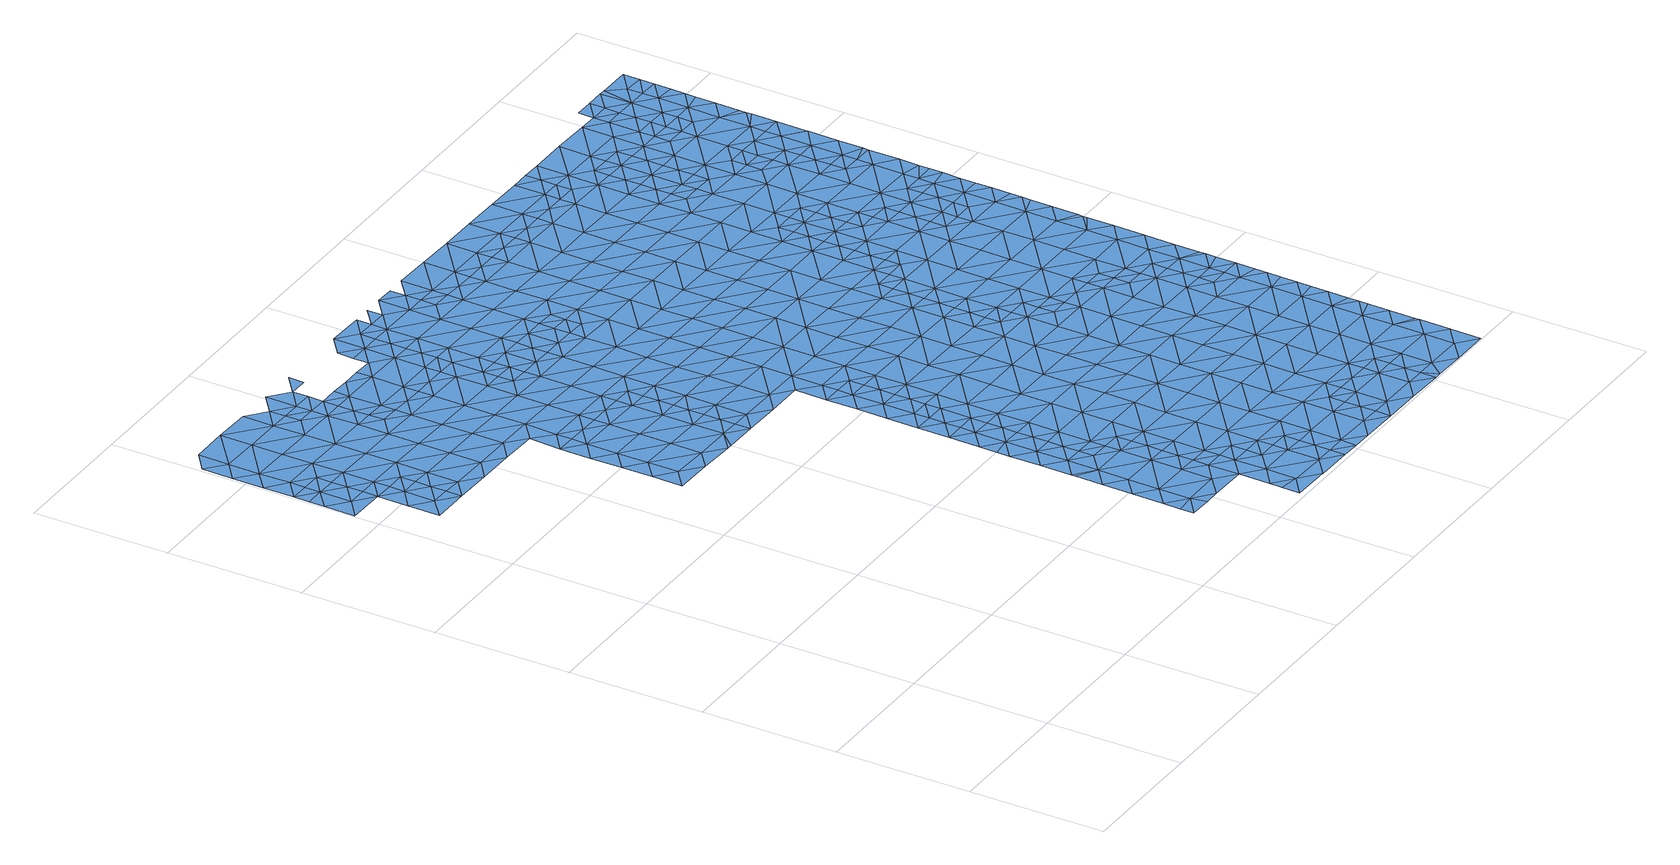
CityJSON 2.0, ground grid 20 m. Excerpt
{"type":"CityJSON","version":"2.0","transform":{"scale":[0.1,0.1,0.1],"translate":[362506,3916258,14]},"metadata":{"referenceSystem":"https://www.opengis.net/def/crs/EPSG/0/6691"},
"CityObjects":{
"waterbody1":{"type":"WaterBody","attributes":{"name":"9","class":"1140","function":"1","WaterBodyRiverFloodingRiskAttribute.description":"5","WaterBodyRiverFloodingRiskAttribute.rankOrg":"1","WaterBodyRiverFloodingRiskAttribute.adminType":"2","WaterBodyRiverFloodingRiskAttribute.scale":"L1"},"geometry":[{"type":"MultiSurface","lod":"1","boundaries":[[[0,1,2]],[[3,4,5]],[[5,6,3]],[[2,4,3]],[[3,7,8]],[[8,2,3]],[[6,7,3]],[[1,9,2]],[[10,4,2]],[[8,0,2]],[[10,2,11]],[[9,11,2]]]}]},
"waterbody2":{"type":"WaterBody","attributes":{"name":"9","class":"1140","function":"1","WaterBodyRiverFloodingRiskAttribute.description":"5","WaterBodyRiverFloodingRiskAttribute.rankOrg":"2","WaterBodyRiverFloodingRiskAttribute.adminType":"2","WaterBodyRiverFloodingRiskAttribute.scale":"L1"},"geometry":[{"type":"MultiSurface","lod":"1","boundaries":[[[9,12,11]],[[11,12,13]],[[12,14,13]],[[15,13,14]],[[9,1,12]],[[16,8,7]],[[15,17,18]],[[7,6,16]],[[15,14,17]],[[6,19,16]],[[16,20,8]],[[21,12,1]],[[0,8,20]],[[1,0,20]],[[19,22,16]],[[18,17,23]],[[14,12,21]],[[24,17,14]],[[25,26,27]],[[25,28,26]],[[21,1,20]],[[26,29,27]],[[30,23,17]],[[28,31,26]],[[32,16,22]],[[14,21,33]],[[34,27,29]],[[22,34,29]],[[20,16,32]],[[24,14,33]],[[32,22,29]],[[21,20,35]],[[30,17,24]],[[20,32,35]],[[29,26,36]],[[26,31,36]],[[33,21,37]],[[29,38,32]],[[21,35,37]],[[39,35,32]],[[24,33,40]],[[29,36,38]],[[38,39,32]],[[33,37,40]],[[36,31,41]],[[30,24,42]],[[42,24,40]],[[37,35,43]],[[43,35,39]],[[44,40,37]],[[45,30,42]],[[38,36,46]],[[36,41,46]],[[38,47,39]],[[48,37,43]],[[42,40,49]],[[50,46,41]],[[51,52,42]],[[53,43,39]],[[44,37,48]],[[51,42,49]],[[45,42,52]],[[38,46,47]],[[49,40,44]],[[47,53,39]],[[48,43,54]],[[55,49,44]],[[56,57,48]],[[56,48,54]],[[50,58,46]],[[59,43,53]],[[60,61,50]],[[44,48,57]],[[54,43,59]],[[62,55,44]],[[60,63,61]],[[47,46,58]],[[64,44,57]],[[47,65,53]],[[62,44,64]],[[66,54,59]],[[58,50,61]],[[63,67,61]],[[68,59,53]],[[47,58,65]],[[65,68,53]],[[69,66,59]],[[58,61,70]],[[71,65,58]],[[61,67,70]],[[72,59,68]],[[69,59,72]],[[70,67,73]],[[74,68,65]],[[71,58,70]],[[75,69,72]],[[73,76,70]],[[74,65,71]],[[77,72,68]],[[78,75,72]],[[79,77,68]],[[79,68,74]],[[71,70,80]],[[81,74,71]],[[70,76,80]],[[82,83,84]],[[84,85,82]],[[78,72,77]],[[86,79,74]],[[80,76,87]],[[82,88,83]],[[81,71,80]],[[85,89,82]],[[90,86,74]],[[91,83,88]],[[92,78,77]],[[93,77,79]],[[94,91,88]],[[95,93,79]],[[87,96,80]],[[95,79,86]],[[90,74,81]],[[97,98,99]],[[98,94,88]],[[97,94,98]],[[100,92,77]],[[101,102,103]],[[82,104,88]],[[100,77,93]],[[105,106,107]],[[108,101,109]],[[110,86,90]],[[111,99,112]],[[106,113,107]],[[101,103,109]],[[99,98,112]],[[96,111,112]],[[114,115,116]],[[117,98,88]],[[82,89,104]],[[114,118,119]],[[81,80,120]],[[121,90,81]],[[80,96,120]],[[122,105,107]],[[123,108,109]],[[124,108,123]],[[104,117,88]],[[125,124,123]],[[126,110,90]],[[103,127,109]],[[114,116,118]],[[113,128,107]],[[96,112,120]],[[100,93,129]],[[130,131,132]],[[133,112,98]],[[129,93,134]],[[135,136,137]],[[130,119,118]],[[132,119,130]],[[121,81,120]],[[137,125,135]],[[89,138,104]],[[117,133,98]],[[116,139,118]],[[125,123,135]],[[140,100,129]],[[141,100,140]],[[122,107,142]],[[143,141,140]],[[144,145,127]],[[107,128,142]],[[144,131,145]],[[146,147,128]],[[112,148,120]],[[147,136,135]],[[149,90,121]],[[146,136,147]],[[131,130,145]],[[126,90,149]],[[133,148,112]],[[129,134,150]],[[109,127,151]],[[152,143,140]],[[153,143,152]],[[154,155,156]],[[155,139,157]],[[158,118,139]],[[138,159,104]],[[118,160,130]],[[161,153,152]],[[157,156,155]],[[123,109,162]],[[163,140,129]],[[123,164,135]],[[150,163,129]],[[120,165,121]],[[127,145,151]],[[142,128,166]],[[148,165,120]],[[158,160,118]],[[160,145,130]],[[167,126,149]],[[128,147,166]],[[138,168,169]],[[170,171,172]],[[164,147,135]],[[170,161,152]],[[168,173,169]],[[172,161,170]],[[109,151,162]],[[158,139,155]],[[174,152,140]],[[117,175,133]],[[121,176,149]],[[177,142,166]],[[178,179,180]],[[181,142,177]],[[117,104,175]],[[154,182,155]],[[159,138,169]],[[183,181,177]],[[149,184,167]],[[185,171,170]],[[173,186,169]],[[175,104,159]],[[123,162,164]],[[180,187,188]],[[147,189,166]],[[163,150,190]],[[177,191,183]],[[191,192,193]],[[164,189,147]],[[194,170,152]],[[133,195,148]],[[174,140,163]],[[193,183,191]],[[175,195,133]],[[180,179,187]],[[121,165,176]],[[196,197,145]],[[182,198,155]],[[187,199,188]],[[200,185,170]],[[155,198,158]],[[196,145,160]],[[201,199,182]],[[186,202,169]],[[203,177,166]],[[191,204,192]],[[201,188,199]],[[149,205,184]],[[151,145,197]],[[169,202,159]],[[190,206,163]],[[204,186,207]],[[208,187,179]],[[148,209,165]],[[194,152,174]],[[207,192,204]],[[195,209,148]],[[149,176,205]],[[162,151,197]],[[199,198,182]],[[198,210,158]],[[158,211,160]],[[204,202,186]],[[166,189,212]],[[206,213,163]],[[165,214,176]],[[202,215,159]],[[216,170,194]],[[210,211,158]],[[211,196,160]],[[217,184,205]],[[200,170,216]],[[203,166,212]],[[191,177,203]],[[164,218,189]],[[187,219,199]],[[162,197,220]],[[174,163,213]],[[164,162,218]],[[175,221,195]],[[175,159,221]],[[165,209,214]],[[187,208,222]],[[223,200,216]],[[162,220,218]],[[224,212,189]],[[199,225,198]],[[213,206,226]],[[227,191,203]],[[211,228,196]],[[204,229,202]],[[194,230,216]],[[159,215,221]],[[194,174,231]],[[217,205,232]],[[195,233,209]],[[204,191,229]],[[231,174,213]],[[219,225,199]],[[225,210,198]],[[176,214,234]],[[205,176,235]],[[228,236,196]],[[236,220,197]],[[187,222,219]],[[224,203,212]],[[191,227,229]],[[205,235,232]],[[197,196,236]],[[237,238,216]],[[202,239,215]],[[216,238,223]],[[226,240,213]],[[189,218,241]],[[194,242,230]],[[237,216,230]],[[222,208,243]],[[176,234,235]],[[195,221,233]],[[244,218,220]],[[194,231,242]],[[224,189,241]],[[214,209,245]],[[225,246,210]],[[203,247,227]],[[210,248,211]],[[243,249,222]],[[239,202,229]],[[224,247,203]],[[250,223,238]],[[239,251,215]],[[213,252,231]],[[209,233,245]],[[246,248,210]],[[253,254,240]],[[219,222,255]],[[256,230,242]],[[253,232,254]],[[255,222,249]],[[218,257,241]],[[232,235,254]],[[234,214,258]],[[259,229,227]],[[211,260,228]],[[220,236,244]],[[213,240,252]],[[247,261,227]],[[262,263,219]],[[219,263,225]],[[221,215,264]],[[231,265,242]],[[214,245,258]],[[248,260,211]],[[219,255,262]],[[260,236,228]],[[266,256,242]],[[267,224,241]],[[240,254,252]],[[215,251,264]],[[218,244,257]],[[233,268,245]],[[233,221,268]],[[234,258,269]],[[235,234,270]],[[263,271,225]],[[231,252,265]],[[265,272,242]],[[225,271,246]],[[259,227,261]],[[239,229,259]],[[273,241,257]],[[270,234,269]],[[254,235,270]],[[260,274,236]],[[236,275,244]],[[221,264,268]],[[245,276,258]],[[224,277,247]],[[266,242,272]],[[274,275,236]],[[275,257,244]],[[267,241,273]],[[267,277,224]],[[278,271,263]],[[251,239,279]],[[271,280,246]],[[246,281,248]],[[279,239,259]],[[252,254,282]],[[251,283,264]],[[245,268,276]],[[254,270,282]],[[284,273,257]],[[285,266,272]],[[261,247,277]],[[248,281,260]],[[269,258,286]],[[265,252,287]],[[275,284,257]],[[261,288,259]],[[251,279,283]],[[265,289,272]],[[278,290,271]],[[258,276,286]],[[252,282,287]],[[246,280,281]],[[272,291,285]],[[260,292,274]],[[281,292,260]],[[261,277,293]],[[259,294,279]],[[264,283,295]],[[268,264,296]],[[269,286,297]],[[270,269,298]],[[265,287,289]],[[267,273,299]],[[296,264,295]],[[299,273,284]],[[276,268,296]],[[298,269,297]],[[261,293,288]],[[282,270,298]],[[292,300,274]],[[279,294,283]],[[274,301,275]],[[267,302,277]],[[280,271,303]],[[291,272,304]],[[271,290,303]],[[300,301,274]],[[301,284,275]],[[277,305,293]],[[272,289,304]],[[306,302,267]],[[306,267,299]],[[286,276,307]],[[259,288,294]],[[287,282,308]],[[294,309,283]],[[287,310,289]],[[290,311,303]],[[276,296,307]],[[312,313,280]],[[282,298,308]],[[314,315,293]],[[293,315,288]],[[316,291,304]],[[277,302,305]],[[314,293,305]],[[317,292,281]],[[295,283,309]],[[318,319,320]],[[280,303,312]],[[297,286,321]],[[281,280,313]],[[301,322,284]],[[295,323,296]],[[284,324,299]],[[315,325,288]],[[311,326,303]],[[286,307,321]],[[313,317,281]],[[317,300,292]],[[287,308,310]],[[322,324,284]],[[325,327,288]],[[288,327,294]],[[304,328,316]],[[323,295,309]],[[319,318,329]],[[330,307,296]],[[331,305,302]],[[332,319,329]],[[327,333,294]],[[297,321,334]],[[298,297,335]],[[336,328,304]],[[326,337,303]],[[289,310,338]],[[304,289,336]],[[333,339,294]],[[294,339,309]],[[340,341,326]],[[302,306,342]],[[335,297,334]],[[340,332,341]],[[318,343,329]],[[308,298,335]],[[344,296,323]],[[306,299,345]],[[307,330,321]],[[332,329,341]],[[289,338,336]],[[339,346,309]],[[347,323,309]],[[301,300,348]],[[349,350,302]],[[341,337,326]],[[346,347,309]],[[302,342,349]],[[331,302,350]],[[299,324,345]],[[312,303,351]],[[312,352,313]],[[300,317,348]],[[342,306,345]],[[310,308,353]],[[296,344,330]],[[321,354,334]],[[352,317,313]],[[308,335,353]],[[322,301,355]],[[356,328,336]],[[303,337,351]],[[355,301,348]],[[357,329,343]],[[338,310,358]],[[323,359,344]],[[360,342,345]],[[354,321,330]],[[361,335,334]],[[359,323,347]],[[352,312,351]],[[310,353,358]],[[324,322,362]],[[341,329,363]],[[352,364,317]],[[322,355,362]],[[324,365,345]],[[366,334,354]],[[356,336,367]],[[335,361,353]],[[345,368,360]],[[363,329,357]],[[337,341,363]],[[338,358,369]],[[336,338,370]],[[347,371,359]],[[337,372,351]],[[348,317,373]],[[370,338,369]],[[324,362,374]],[[336,370,367]],[[330,375,354]],[[357,343,376]],[[334,366,361]],[[353,377,358]],[[344,359,378]],[[330,344,375]],[[373,317,364]],[[355,348,373]],[[379,337,363]],[[345,365,368]],[[380,352,351]],[[371,381,359]],[[324,374,365]],[[376,382,357]],[[344,378,375]],[[354,383,366]],[[357,382,363]],[[377,353,361]],[[358,384,369]],[[381,385,359]],[[386,378,359]],[[387,367,370]],[[337,379,372]],[[385,386,359]],[[388,364,352]],[[355,373,389]],[[362,355,390]],[[382,391,363]],[[392,368,365]],[[363,391,379]],[[384,358,377]],[[393,370,369]],[[354,375,383]],[[386,394,378]],[[374,395,365]],[[390,355,389]],[[351,372,380]],[[394,396,378]],[[370,397,387]],[[398,373,364]],[[378,396,375]],[[399,392,365]],[[374,362,400]],[[401,402,379]],[[361,403,377]],[[401,379,391]],[[404,369,384]],[[366,383,405]],[[388,352,380]],[[361,366,403]],[[393,397,370]],[[388,398,364]],[[400,362,390]],[[374,400,395]],[[372,379,402]],[[365,395,399]],[[406,407,375]],[[375,407,383]],[[375,396,406]],[[408,380,372]],[[402,409,372]],[[366,405,403]],[[392,399,410]],[[377,411,384]],[[369,404,393]],[[409,408,372]],[[389,373,398]],[[407,412,383]],[[412,413,383]],[[390,389,414]],[[383,413,405]],[[415,395,400]],[[384,416,404]],[[380,417,388]],[[418,380,408]],[[419,420,390]],[[377,403,411]],[[421,397,393]],[[390,414,419]],[[417,380,418]],[[422,389,398]],[[400,390,420]],[[414,389,422]],[[413,423,405]],[[417,424,388]],[[420,425,400]],[[424,426,388]],[[388,426,398]],[[425,427,400]],[[384,411,416]],[[415,400,427]],[[393,428,421]],[[429,414,422]],[[430,422,398]],[[403,431,411]],[[432,430,398]],[[403,405,431]],[[432,398,426]],[[404,416,433]],[[393,404,434]],[[411,435,416]],[[413,436,423]],[[437,429,422]],[[405,423,431]],[[404,433,434]],[[428,393,434]],[[422,430,438]],[[435,439,416]],[[440,433,416]],[[439,440,416]],[[436,441,423]],[[422,438,437]],[[411,442,435]],[[443,444,445]],[[411,431,442]],[[443,446,444]],[[447,448,449]],[[450,434,433]],[[448,428,434]],[[447,428,448]],[[446,451,444]],[[452,450,433]],[[452,433,440]],[[441,453,423]],[[444,454,445]],[[455,454,441]],[[456,435,442]],[[455,445,454]],[[450,457,434]],[[458,449,448]],[[459,449,458]],[[451,460,444]],[[457,461,434]],[[434,461,448]],[[454,453,441]],[[431,462,442]],[[463,464,465]],[[463,466,464]],[[431,423,462]],[[442,467,456]],[[466,468,464]],[[423,453,462]],[[461,469,448]],[[470,465,471]],[[448,472,458]],[[465,464,471]],[[460,470,471]],[[454,444,473]],[[468,474,464]],[[444,460,473]],[[442,475,467]],[[476,469,461]],[[442,462,475]],[[474,468,477]],[[474,478,464]],[[460,471,473]],[[453,454,479]],[[471,464,478]],[[448,469,472]],[[454,473,479]],[[480,481,482]],[[480,467,481]],[[483,484,471]],[[483,471,478]],[[462,485,475]],[[467,475,481]],[[473,471,484]],[[476,486,469]],[[453,479,487]],[[462,453,488]],[[489,490,491]],[[489,482,490]],[[492,493,475]],[[482,481,490]],[[488,453,487]],[[462,488,485]],[[475,485,492]],[[494,479,473]],[[486,495,469]],[[481,475,493]],[[490,496,491]],[[497,496,486]],[[469,498,472]],[[497,491,496]],[[473,484,499]],[[487,479,500]],[[496,495,486]],[[501,485,488]],[[499,484,502]],[[503,504,487]],[[494,473,499]],[[487,500,503]],[[481,493,505]],[[488,487,504]],[[500,479,494]],[[496,490,506]],[[469,495,498]],[[490,481,507]],[[508,509,488]],[[502,510,499]],[[508,488,504]],[[493,511,505]],[[507,481,505]],[[512,496,506]],[[501,488,509]],[[495,496,513]],[[514,500,494]],[[506,490,507]],[[515,494,499]],[[496,512,513]],[[510,502,516]],[[511,517,505]],[[515,499,510]],[[498,495,518]],[[519,514,494]],[[495,513,518]],[[506,507,520]],[[498,518,521]],[[494,515,519]],[[518,513,522]],[[507,505,523]],[[513,524,522]],[[505,517,523]],[[520,507,525]],[[526,525,507]],[[523,526,507]],[[527,518,522]],[[523,517,528]],[[524,529,522]],[[530,527,522]],[[528,531,523]],[[530,522,529]],[[526,532,525]],[[533,526,523]],[[534,525,532]],[[529,534,532]],[[535,530,529]],[[523,531,536]],[[523,536,533]],[[537,532,526]],[[535,529,532]],[[538,537,526]],[[538,526,533]],[[539,530,535]],[[532,540,535]],[[541,540,532]],[[541,532,537]],[[542,539,535]],[[543,542,535]],[[535,540,543]]]}]},
"waterbody3":{"type":"WaterBody","attributes":{"name":"9","class":"1140","function":"1","WaterBodyRiverFloodingRiskAttribute.description":"5","WaterBodyRiverFloodingRiskAttribute.rankOrg":"1","WaterBodyRiverFloodingRiskAttribute.adminType":"2","WaterBodyRiverFloodingRiskAttribute.scale":"L1"},"geometry":[{"type":"MultiSurface","lod":"1","boundaries":[[[544,28,25]],[[22,19,545]],[[27,34,545]],[[544,27,545]],[[544,25,27]],[[28,544,546]],[[546,544,547]],[[547,544,545]],[[547,545,6]],[[19,6,545]],[[34,22,545]]]}]},
"waterbody4":{"type":"WaterBody","attributes":{"name":"9","class":"1140","function":"1","WaterBodyRiverFloodingRiskAttribute.description":"5","WaterBodyRiverFloodingRiskAttribute.rankOrg":"3","WaterBodyRiverFloodingRiskAttribute.adminType":"2","WaterBodyRiverFloodingRiskAttribute.scale":"L1"},"geometry":[{"type":"MultiSurface","lod":"1","boundaries":[[[51,49,55]],[[52,51,548]],[[51,55,548]],[[549,52,548]],[[55,550,548]],[[56,54,66]],[[551,549,548]],[[57,56,552]],[[550,55,62]],[[56,66,552]],[[551,548,550]],[[64,553,62]],[[553,57,552]],[[64,57,553]],[[66,69,552]],[[554,62,553]],[[555,553,552]],[[556,557,551]],[[558,552,69]],[[559,554,553]],[[558,555,552]],[[558,69,75]],[[559,553,555]],[[75,78,558]],[[560,559,555]],[[561,555,558]],[[562,558,78]],[[563,560,555]],[[562,561,558]],[[562,78,92]],[[563,555,561]],[[92,141,562]],[[564,565,566]],[[564,563,561]],[[566,563,564]],[[141,92,100]],[[141,143,562]],[[561,562,143]],[[567,565,564]],[[153,161,561]],[[153,561,143]],[[564,561,161]],[[171,567,564]],[[172,171,564]],[[172,564,161]],[[568,567,171]],[[185,568,171]],[[569,185,200]],[[230,256,237]],[[237,570,238]],[[237,256,570]],[[571,238,570]],[[256,266,570]],[[572,570,266]],[[571,570,573]],[[572,266,285]],[[573,570,572]],[[285,291,572]],[[291,574,572]],[[575,573,572]],[[574,291,316]],[[572,574,575]],[[316,328,574]],[[328,576,574]],[[574,576,575]],[[356,576,328]],[[576,577,575]],[[356,367,576]],[[576,578,577]],[[576,367,578]],[[367,387,578]],[[579,577,578]],[[387,397,578]],[[397,580,578]],[[579,578,580]],[[421,580,397]],[[581,579,580]],[[421,447,580]],[[428,447,421]],[[447,449,580]],[[580,449,581]],[[459,581,449]]]}]},
"waterbody5":{"type":"WaterBody","attributes":{"name":"9","class":"1140","function":"1","WaterBodyRiverFloodingRiskAttribute.description":"5","WaterBodyRiverFloodingRiskAttribute.rankOrg":"1","WaterBodyRiverFloodingRiskAttribute.adminType":"2","WaterBodyRiverFloodingRiskAttribute.scale":"L1"},"geometry":[{"type":"MultiSurface","lod":"1","boundaries":[[[582,583,584]],[[585,586,587]],[[583,588,589]],[[590,85,84]],[[591,592,593]],[[111,96,591]],[[87,591,96]],[[592,594,595]],[[67,594,592]],[[73,67,592]],[[585,583,582]],[[583,585,588]],[[587,588,585]],[[588,587,596]],[[586,585,582]],[[73,592,76]],[[76,592,591]],[[87,76,591]],[[591,99,111]],[[63,60,594]],[[594,60,597]],[[584,598,597]],[[583,598,584]],[[583,589,598]],[[589,595,598]],[[589,599,595]],[[589,590,599]],[[589,588,590]],[[91,599,83]],[[91,94,599]],[[593,599,94]],[[97,593,94]],[[97,99,593]],[[593,99,591]],[[593,592,595]],[[83,599,590]],[[599,593,595]],[[84,83,590]],[[600,85,590]],[[598,594,597]],[[595,594,598]],[[63,594,67]],[[600,590,596]],[[588,596,590]]]}]},
"waterbody6":{"type":"WaterBody","attributes":{"name":"9","class":"1140","function":"1","WaterBodyRiverFloodingRiskAttribute.description":"5","WaterBodyRiverFloodingRiskAttribute.rankOrg":"1","WaterBodyRiverFloodingRiskAttribute.adminType":"2","WaterBodyRiverFloodingRiskAttribute.scale":"L1"},"geometry":[{"type":"MultiSurface","lod":"1","boundaries":[[[146,128,601]],[[180,602,178]],[[602,603,178]],[[604,605,606]],[[146,601,136]],[[136,601,607]],[[607,601,608]],[[106,608,601]],[[609,607,610]],[[607,609,125]],[[124,125,609]],[[101,108,611]],[[609,611,108]],[[611,609,612]],[[611,612,613]],[[614,615,613]],[[615,614,616]],[[617,618,619]],[[620,619,618]],[[621,619,620]],[[622,619,621]],[[622,623,619]],[[622,605,623]],[[624,625,626]],[[627,625,624]],[[624,602,604]],[[602,628,604]],[[188,628,602]],[[201,628,188]],[[201,182,628]],[[609,610,612]],[[602,624,626]],[[629,131,144]],[[131,629,630]],[[629,615,630]],[[102,615,629]],[[611,615,102]],[[103,102,629]],[[103,629,127]],[[630,615,631]],[[632,630,631]],[[630,632,633]],[[633,632,623]],[[633,623,115]],[[114,633,115]],[[114,119,633]],[[157,139,634]],[[156,157,634]],[[156,634,604]],[[634,605,604]],[[115,605,634]],[[116,115,634]],[[154,156,628]],[[139,116,634]],[[132,630,119]],[[633,119,630]],[[631,635,632]],[[635,617,632]],[[132,131,630]],[[144,127,629]],[[628,182,154]],[[180,188,602]],[[628,156,604]],[[604,606,624]],[[603,602,626]],[[627,624,606]],[[623,605,115]],[[623,632,619]],[[619,632,617]],[[616,635,631]],[[615,616,631]],[[611,613,615]],[[611,102,101]],[[124,609,108]],[[607,125,137]],[[607,636,610]],[[113,106,601]],[[601,128,113]],[[608,636,607]],[[137,136,607]]]}]},
"waterbody7":{"type":"WaterBody","attributes":{"name":"9","class":"1140","function":"1","WaterBodyRiverFloodingRiskAttribute.description":"5","WaterBodyRiverFloodingRiskAttribute.rankOrg":"1","WaterBodyRiverFloodingRiskAttribute.adminType":"2","WaterBodyRiverFloodingRiskAttribute.scale":"L1"},"geometry":[{"type":"MultiSurface","lod":"1","boundaries":[[[183,637,638]],[[181,183,638]],[[192,207,639]],[[207,186,639]],[[640,638,637]],[[105,638,640]],[[639,186,173]],[[181,122,142]],[[122,181,638]],[[105,122,638]],[[173,168,639]],[[168,641,639]],[[192,639,637]],[[193,192,637]],[[193,637,183]],[[640,637,641]],[[641,637,639]]]}]},
"waterbody8":{"type":"WaterBody","attributes":{"name":"9","class":"1140","function":"1","WaterBodyRiverFloodingRiskAttribute.description":"5","WaterBodyRiverFloodingRiskAttribute.rankOrg":"3","WaterBodyRiverFloodingRiskAttribute.adminType":"2","WaterBodyRiverFloodingRiskAttribute.scale":"L1"},"geometry":[{"type":"MultiSurface","lod":"1","boundaries":[[[642,93,95]],[[95,86,642]],[[643,126,167]],[[643,206,190]],[[217,253,644]],[[217,232,253]],[[190,150,643]],[[150,126,643]],[[150,642,126]],[[184,206,643]],[[226,206,644]],[[150,134,642]],[[167,184,643]],[[206,184,644]],[[134,93,642]],[[110,126,642]],[[642,86,110]],[[240,226,253]],[[644,253,226]],[[184,217,644]]]}]},
"waterbody9":{"type":"WaterBody","attributes":{"name":"9","class":"1140","function":"1","WaterBodyRiverFloodingRiskAttribute.description":"5","WaterBodyRiverFloodingRiskAttribute.rankOrg":"1","WaterBodyRiverFloodingRiskAttribute.adminType":"2","WaterBodyRiverFloodingRiskAttribute.scale":"L1"},"geometry":[{"type":"MultiSurface","lod":"1","boundaries":[[[645,319,332]],[[332,646,645]],[[647,646,290]],[[255,648,647]],[[311,290,646]],[[278,263,647]],[[648,646,647]],[[255,249,648]],[[262,647,263]],[[262,255,647]],[[278,647,290]],[[648,649,645]],[[243,649,648]],[[646,326,311]],[[646,340,326]],[[340,646,332]],[[648,645,646]],[[320,319,645]],[[249,243,648]],[[649,320,645]]]}]},
"waterbody10":{"type":"WaterBody","attributes":{"name":"9","class":"1140","function":"1","WaterBodyRiverFloodingRiskAttribute.description":"5","WaterBodyRiverFloodingRiskAttribute.rankOrg":"3","WaterBodyRiverFloodingRiskAttribute.adminType":"2","WaterBodyRiverFloodingRiskAttribute.scale":"L1"},"geometry":[{"type":"MultiSurface","lod":"1","boundaries":[[[650,350,651]],[[650,652,350]],[[652,650,653]],[[395,415,399]],[[654,655,339]],[[655,381,371]],[[371,347,655]],[[415,427,656]],[[656,427,657]],[[427,658,657]],[[658,427,425]],[[425,420,658]],[[420,419,659]],[[399,415,656]],[[410,399,656]],[[392,410,660]],[[660,410,661]],[[412,662,413]],[[394,663,396]],[[664,386,385]],[[665,664,666]],[[465,667,665]],[[470,667,465]],[[667,470,460]],[[663,446,668]],[[451,667,460]],[[668,446,443]],[[443,445,668]],[[445,455,662]],[[455,441,662]],[[669,670,502]],[[483,478,669]],[[669,478,671]],[[468,466,672]],[[671,477,673]],[[674,675,672]],[[676,675,677]],[[678,679,680]],[[681,676,682]],[[682,683,684]],[[683,656,657]],[[659,658,420]],[[419,429,659]],[[419,414,429]],[[674,685,686]],[[346,339,655]],[[346,655,347]],[[333,654,339]],[[333,327,654]],[[653,654,327]],[[436,413,662]],[[662,441,436]],[[412,407,662]],[[668,445,662]],[[668,662,407]],[[406,668,407]],[[396,663,668]],[[406,396,668]],[[394,386,663]],[[664,663,386]],[[663,664,665]],[[663,665,667]],[[663,667,446]],[[451,446,667]],[[687,688,671]],[[669,671,688]],[[670,669,688]],[[325,653,327]],[[516,502,670]],[[502,484,669]],[[484,483,669]],[[478,474,671]],[[474,477,671]],[[325,315,653]],[[652,653,315]],[[314,652,315]],[[331,350,652]],[[650,651,689]],[[690,653,650]],[[672,477,468]],[[477,672,673]],[[314,305,652]],[[680,672,675]],[[680,675,676]],[[676,681,680]],[[680,681,678]],[[678,681,691]],[[691,681,692]],[[692,681,682]],[[682,693,692]],[[684,693,682]],[[661,689,660]],[[694,689,661]],[[689,694,676]],[[682,676,694]],[[683,682,694]],[[677,689,676]],[[689,677,690]],[[685,690,677]],[[685,654,690]],[[673,672,680]],[[685,674,666]],[[674,686,675]],[[686,677,675]],[[665,666,674]],[[466,665,674]],[[665,466,463]],[[654,653,690]],[[677,686,685]],[[690,650,689]],[[661,683,694]],[[683,661,656]],[[689,651,660]],[[368,392,660]],[[665,463,465]],[[672,466,674]],[[654,666,655]],[[666,381,655]],[[666,664,381]],[[385,381,664]],[[652,305,331]],[[350,349,651]],[[349,360,651]],[[349,342,360]],[[360,368,651]],[[368,660,651]],[[410,656,661]],[[654,685,666]],[[673,680,695]],[[696,657,658]],[[696,658,697]],[[671,673,698]],[[699,698,673]],[[699,673,695]],[[679,695,680]],[[698,687,671]],[[700,684,683]],[[657,700,683]],[[700,657,696]],[[701,697,658]],[[701,658,659]],[[701,659,702]],[[702,659,437]],[[429,437,659]]]}]},
"waterbody11":{"type":"WaterBody","attributes":{"name":"9","class":"1140","function":"1","WaterBodyRiverFloodingRiskAttribute.description":"5","WaterBodyRiverFloodingRiskAttribute.rankOrg":"3","WaterBodyRiverFloodingRiskAttribute.adminType":"2","WaterBodyRiverFloodingRiskAttribute.scale":"L1"},"geometry":[{"type":"MultiSurface","lod":"1","boundaries":[[[476,461,703]],[[489,704,482]],[[704,491,703]],[[491,497,703]],[[497,486,703]],[[703,461,457]],[[457,450,703]],[[703,486,476]],[[704,703,450]],[[482,704,705]],[[705,480,482]],[[467,480,705]],[[456,467,705]],[[439,456,705]],[[435,456,439]],[[704,489,491]],[[452,440,704]],[[705,704,440]],[[704,450,452]],[[439,705,440]]]}]},
"waterbody12":{"type":"WaterBody","attributes":{"name":"9","class":"1140","function":"1","WaterBodyRiverFloodingRiskAttribute.description":"5","WaterBodyRiverFloodingRiskAttribute.rankOrg":"3","WaterBodyRiverFloodingRiskAttribute.adminType":"2","WaterBodyRiverFloodingRiskAttribute.scale":"L1"},"geometry":[{"type":"MultiSurface","lod":"1","boundaries":[[[511,492,706]],[[501,509,706]],[[528,517,707]],[[493,492,511]],[[509,508,708]],[[706,509,517]],[[511,706,517]],[[508,504,708]],[[709,500,514]],[[517,509,707]],[[509,708,707]],[[708,504,709]],[[503,500,709]],[[504,503,709]],[[485,501,492]],[[492,501,706]],[[708,709,710]],[[531,528,707]],[[711,710,709]],[[712,531,707]],[[712,707,713]],[[713,707,708]],[[708,710,713]],[[711,514,519]],[[514,711,709]]]}]},
"waterbody13":{"type":"WaterBody","attributes":{"name":"9","class":"1140","function":"1","WaterBodyRiverFloodingRiskAttribute.description":"5","WaterBodyRiverFloodingRiskAttribute.rankOrg":"3","WaterBodyRiverFloodingRiskAttribute.adminType":"2","WaterBodyRiverFloodingRiskAttribute.scale":"L1"},"geometry":[{"type":"MultiSurface","lod":"1","boundaries":[[[512,520,714]],[[513,512,524]],[[524,512,714]],[[506,520,512]],[[520,534,714]],[[525,534,520]],[[529,714,534]],[[529,524,714]]]}]},
"waterbody14":{"type":"WaterBody","attributes":{"name":"9","class":"1140","function":"1","WaterBodyRiverFloodingRiskAttribute.description":"5","WaterBodyRiverFloodingRiskAttribute.rankOrg":"1","WaterBodyRiverFloodingRiskAttribute.adminType":"2","WaterBodyRiverFloodingRiskAttribute.scale":"L1"},"geometry":[{"type":"MultiSurface","lod":"1","boundaries":[[[539,715,530]],[[527,530,716]],[[530,717,718]],[[717,530,715]],[[717,715,719]],[[719,715,720]],[[539,720,715]],[[542,720,539]],[[521,721,722]],[[721,521,716]],[[521,527,716]],[[721,716,718]],[[718,716,530]],[[521,518,527]]]}]}
},
"vertices":[
[59,1104,8],[60,1127,8],[31,1105,8],[30,1058,8],[2,1082,8],[1,1036,8],[58,1035,8],[59,1058,8],[59,1081,8],[31,1128,8],[2,1104,8],[3,1128,8],
[32,1151,8],[4,1174,7],[32,1197,7],[4,1221,7],[87,1058,8],[33,1243,7],[5,1267,7],[87,1034,8],[88,1104,8],[88,1150,8],[115,1034,8],[34,1289,7],[90,1242,7],[114,965,8],[142,964,8],[114,988,8],[114,942,8],[143,1010,8],[90,1289,7],[170,941,8],[144,1057,8],[89,1196,7],[115,1011,8],[144,1103,8],[199,963,8],[145,1149,8],[200,1010,8],[200,1056,8],[146,1195,7],[227,940,8],[146,1242,7],[201,1102,8],[203,1194,7],[147,1288,7],[256,962,8],[257,1009,8],[202,1148,8],[175,1218,7],[284,939,7],[175,1241,7],[175,1264,7],[257,1055,8],[230,1125,8],[203,1218,7],[230,1148,8],[231,1171,7],[313,962,7],[258,1101,8],[283,893,6],[312,915,6],[231,1217,7],[312,892,6],[231,1194,7],[313,1008,7],[258,1124,8],[340,892,6],[314,1054,7],[287,1124,7],[369,915,6],[369,961,7],[315,1100,7],[368,891,6],[370,1007,7],[315,1123,7],[397,891,6],[371,1099,7],[343,1123,7],[371,1053,7],[425,914,6],[426,960,7],[479,728,6],[451,751,6],[451,728,6],[451,705,6],[399,1030,7],[425,891,6],[480,774,6],[507,704,6],[427,1006,7],[452,775,6],[372,1123,7],[399,1076,7],[452,798,6],[399,1053,7],[453,890,6],[452,821,6],[481,820,6],[453,844,6],[400,1122,7],[615,310,6],[615,287,6],[643,286,6],[536,727,6],[561,519,6],[561,472,6],[589,495,6],[615,333,6],[643,309,6],[427,1029,7],[453,867,6],[481,867,6],[589,472,6],[670,170,6],[669,147,6],[698,147,6],[537,773,6],[698,170,6],[670,193,6],[482,913,6],[483,959,7],[590,518,6],[644,356,6],[616,356,6],[616,379,6],[456,1029,7],[671,286,6],[617,472,6],[428,1099,7],[699,216,6],[671,240,6],[670,217,6],[538,820,6],[428,1075,7],[645,402,6],[617,425,6],[616,402,6],[564,704,6],[726,146,6],[429,1145,7],[401,1145,7],[618,518,6],[401,1168,7],[671,263,6],[699,262,6],[617,448,6],[645,448,6],[538,866,6],[484,1005,7],[456,1075,7],[700,309,6],[430,1191,7],[401,1191,7],[754,100,6],[754,123,6],[725,100,6],[726,123,6],[755,169,6],[593,726,6],[755,215,6],[402,1215,7],[701,355,6],[485,1098,7],[701,401,6],[539,912,6],[646,494,6],[484,1028,7],[563,657,6],[592,680,6],[430,1237,7],[402,1261,7],[402,1238,7],[592,657,6],[486,1144,7],[594,772,6],[540,958,7],[647,540,6],[781,7,6],[807,6,6],[781,30,6],[618,541,6],[782,99,6],[619,564,6],[512,1028,7],[431,1260,7],[620,656,6],[809,30,6],[781,53,6],[702,447,6],[485,1075,7],[648,587,6],[620,610,6],[619,587,6],[486,1190,7],[594,819,6],[756,261,6],[757,308,6],[811,122,6],[810,76,6],[459,1260,7],[782,76,6],[649,679,6],[704,540,6],[648,633,6],[540,1004,7],[513,1074,7],[620,633,6],[837,6,6],[595,865,6],[812,168,6],[812,214,6],[703,493,6],[542,1097,7],[596,911,6],[650,725,6],[487,1236,7],[541,1027,7],[758,400,6],[867,75,6],[758,354,6],[650,772,6],[866,29,6],[488,1283,7],[760,493,6],[868,121,6],[541,1074,7],[704,586,6],[813,261,6],[705,632,6],[515,1213,7],[542,1143,7],[569,1027,6],[651,818,6],[596,957,6],[597,1003,6],[814,307,6],[516,1236,7],[516,1259,7],[706,678,6],[570,1073,6],[759,446,6],[543,1189,7],[894,5,6],[814,353,6],[652,864,6],[868,167,6],[760,539,6],[869,214,6],[895,28,6],[516,1282,7],[706,724,6],[599,1096,6],[569,1050,6],[598,1050,6],[895,51,6],[544,1212,7],[815,399,6],[653,910,6],[762,631,6],[870,260,6],[761,585,6],[895,74,6],[896,98,6],[707,771,6],[599,1142,6],[572,1212,6],[816,492,6],[708,817,6],[653,956,6],[654,1003,6],[924,120,6],[600,1188,6],[816,445,6],[870,306,6],[871,352,6],[709,863,6],[817,538,6],[924,97,6],[763,677,6],[925,166,6],[926,213,6],[655,1049,6],[763,724,6],[872,398,6],[600,1211,6],[709,909,6],[655,1095,6],[819,630,6],[656,1141,6],[952,97,6],[629,1211,6],[926,259,6],[818,584,6],[819,677,6],[764,770,6],[765,816,6],[710,956,6],[711,1002,6],[873,445,6],[927,305,6],[928,351,6],[874,537,6],[981,119,6],[657,1187,6],[846,561,6],[873,491,6],[765,862,6],[711,1048,6],[820,723,6],[712,1094,6],[981,96,6],[982,166,6],[983,212,6],[846,584,6],[847,607,6],[657,1211,6],[983,258,6],[1017,3,6],[1008,26,6],[1008,3,6],[766,908,6],[929,398,6],[821,769,6],[929,444,6],[847,630,6],[1009,96,6],[847,653,6],[685,1210,6],[1036,26,6],[822,861,6],[874,560,6],[1008,50,6],[848,676,6],[767,955,6],[767,1001,6],[714,1187,6],[1038,118,6],[713,1140,6],[848,699,6],[1009,73,6],[1037,72,6],[902,513,6],[1065,2,6],[821,815,6],[930,490,6],[848,722,6],[849,745,6],[984,304,6],[902,537,6],[903,560,6],[1039,165,6],[1039,211,6],[768,1047,6],[823,908,6],[985,350,6],[714,1210,6],[1093,25,6],[769,1093,6],[877,768,6],[930,513,6],[824,1000,6],[985,397,6],[1094,71,6],[1040,257,6],[987,489,6],[824,954,6],[742,1209,6],[959,513,6],[770,1140,6],[770,1186,6],[877,745,6],[1095,164,6],[1041,303,6],[986,443,6],[879,861,6],[1121,2,6],[825,1046,6],[878,814,6],[1095,118,6],[1096,210,6],[906,745,6],[1122,48,6],[880,907,6],[826,1092,6],[906,768,6],[906,791,6],[771,1209,6],[1097,256,6],[1041,350,6],[1042,396,6],[1123,94,6],[987,512,6],[827,1185,6],[907,814,6],[1015,466,6],[907,837,6],[799,1208,6],[1098,302,6],[1015,489,6],[1043,442,6],[1123,101,6],[1123,140,6],[881,999,6],[826,1139,6],[880,953,6],[907,860,6],[908,883,6],[1124,186,6],[1124,172,6],[1016,512,6],[882,1045,6],[908,906,6],[908,929,6],[1070,372,6],[1043,465,6],[882,1092,6],[1125,233,6],[1124,202,6],[1071,395,6],[1071,418,6],[827,1208,6],[1098,349,6],[937,952,6],[1125,258,6],[1071,442,6],[1126,279,6],[1072,465,6],[856,1208,6],[1099,372,6],[1126,325,6],[938,998,6],[1126,304,6],[883,1138,6],[884,1184,6],[910,1068,6],[937,929,6],[1127,371,6],[1127,343,6],[911,1091,6],[911,1114,6],[965,929,6],[938,1045,6],[964,859,6],[992,859,6],[964,882,6],[964,836,6],[856,1231,6],[885,1230,6],[857,1254,6],[912,1160,6],[992,836,6],[912,1137,6],[994,951,6],[993,905,6],[965,905,6],[939,1068,6],[912,1184,6],[885,1276,6],[857,1277,6],[1020,835,6],[913,1207,6],[995,997,6],[1019,766,6],[1048,765,6],[1020,789,6],[1019,743,6],[967,1067,6],[1047,742,6],[941,1229,6],[1020,812,6],[1048,812,6],[942,1276,6],[1049,858,6],[1076,765,6],[995,1044,6],[941,1206,6],[1076,742,6],[1077,788,6],[1050,904,6],[968,1090,6],[996,1090,6],[968,1113,6],[1077,811,6],[1077,834,6],[1023,1020,6],[969,1206,6],[1051,950,6],[1051,997,6],[968,1136,6],[997,1136,6],[969,1160,6],[1024,1043,6],[1024,1066,6],[1107,903,6],[998,1228,6],[997,1182,6],[969,1183,6],[999,1275,6],[1106,857,6],[1079,927,6],[1052,1020,6],[1106,834,6],[1079,950,6],[1079,973,6],[1053,1089,6],[1025,1159,6],[1053,1135,6],[1080,996,6],[1080,1019,6],[1134,850,6],[1052,1066,6],[1026,1182,6],[1026,1205,6],[1107,926,6],[1135,880,6],[1134,834,6],[1081,1065,6],[1027,1251,6],[1135,926,6],[1054,1158,6],[1027,1274,6],[1055,1228,6],[1110,1088,6],[1055,1205,6],[1082,1158,6],[1110,1134,6],[1055,1251,6],[1109,1065,6],[1083,1204,6],[1084,1250,6],[1138,1065,6],[1111,1181,6],[1138,1111,6],[1083,1181,6],[1112,1227,6],[1138,1102,6],[1139,1157,6],[1138,1121,6],[1112,1250,6],[1140,1203,6],[1139,1187,6],[1140,1249,6],[1140,1224,6],
[85,965,8],[86,1011,8],[57,942,8],[57,989,8],
[203,1241,7],[204,1287,7],[232,1240,7],[232,1263,7],[259,1147,8],[259,1194,7],[260,1217,7],[316,1193,7],[260,1263,7],[261,1286,7],[315,1146,7],[288,1216,7],[316,1216,7],[373,1192,7],[372,1146,7],[345,1215,7],[374,1238,7],[346,1262,7],[345,1238,7],[374,1284,7],[431,1283,7],[459,1283,7],[544,1235,7],[545,1282,7],[601,1235,6],[601,1281,6],[657,1234,6],[658,1280,6],[714,1233,6],[715,1279,6],[771,1232,6],[772,1278,6],[828,1231,6],[828,1277,6],
[281,754,7],[310,777,6],[282,800,6],[309,731,7],[280,708,7],[337,707,7],[366,730,6],[367,776,6],[423,729,6],[425,867,6],[368,868,6],[424,821,6],[311,869,6],[367,822,6],[394,706,6],[282,847,6],[310,823,6],[423,775,6],[402,706,6],
[589,449,6],[753,30,6],[725,8,6],[697,77,6],[669,101,6],[668,55,6],[588,403,6],[560,426,6],[587,356,6],[559,380,6],[587,310,6],[559,334,6],[558,288,6],[558,282,6],[586,264,6],[557,241,6],[556,149,6],[555,123,6],[584,125,6],[555,103,6],[589,102,6],[612,102,6],[640,125,6],[696,31,6],[667,9,6],[724,8,6],[668,36,6],[753,77,6],[643,263,6],[642,217,6],[585,218,6],[584,172,6],[641,171,6],[697,124,6],[556,195,6],[559,399,6],
[591,588,6],[590,541,6],[591,634,6],[562,565,6],[563,611,6],
[428,1052,7],[484,1051,7],[541,1051,7],
[980,27,6],[980,73,6],[924,74,6],[923,28,6],[951,4,6],
[931,582,6],[931,536,6],[875,583,6],[875,629,6],[876,676,6],[877,722,6],[1044,488,6],[1100,487,6],[1100,441,6],[1099,395,6],[987,535,6],[1044,534,6],[936,906,6],[935,813,6],[934,767,6],[991,766,6],[934,721,6],[992,813,6],[936,860,6],[1105,811,6],[1134,814,6],[1105,765,6],[1047,719,6],[1104,718,6],[990,720,6],[1046,673,6],[1046,627,6],[989,628,6],[1131,649,6],[1132,681,6],[1103,672,6],[1102,626,6],[1102,580,6],[1101,534,6],[1130,556,6],[933,675,6],[990,674,6],[1133,765,6],[1133,787,6],[988,581,6],[932,629,6],[1131,610,6],[1130,602,6],[1130,596,6],[1045,581,6],[1132,695,6],[1128,464,6],[1128,427,6],[1133,741,6],[1132,712,6],[1129,510,6],[1128,418,6],[1127,402,6],
[941,1183,6],[940,1137,6],[939,1091,6],
[1052,1043,6],[1109,1042,6],[1108,996,6],[1107,949,6],[1136,972,6],[1136,934,6],[1137,1019,6],[1137,1018,6],
[1054,1181,6],
[1112,1273,6],[1056,1274,6],[1092,1296,6],[1084,1297,6],[1141,1296,6],[1141,1271,6],[1056,1297,6],[1028,1297,6]
]}
